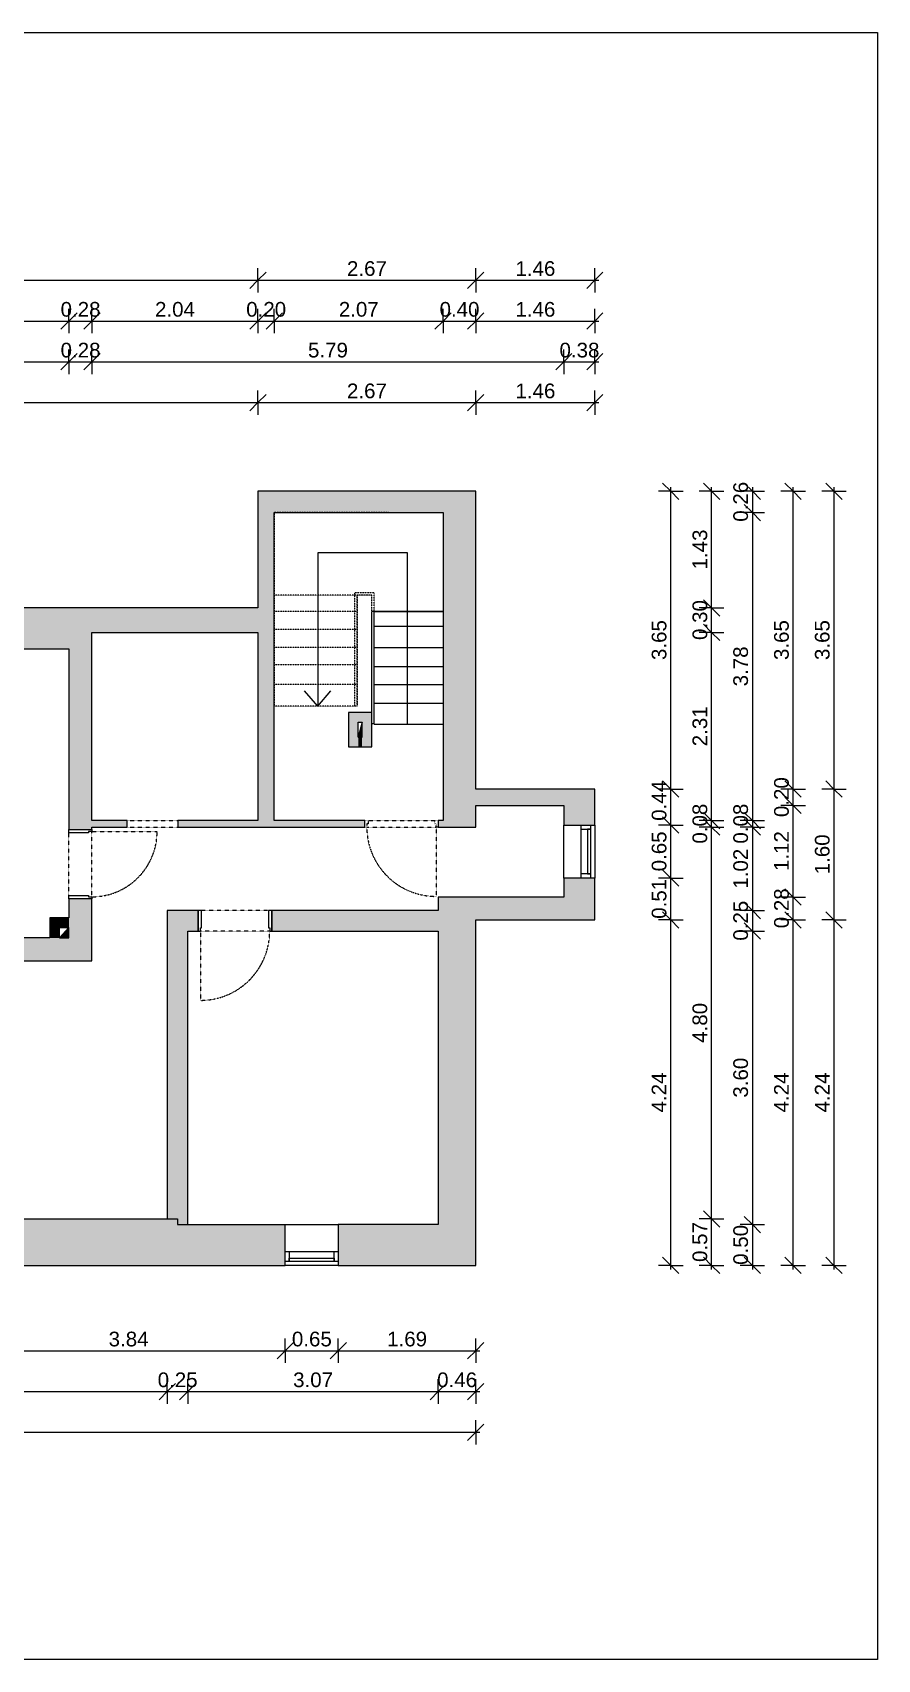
# Model space of a CAD drawing. Header units: metres. Extents: x -21 to 15208, y -63 to 7094.
# Drawn here: x 1153 to 2189, y 993 to 2988 of the extents above; entities that cross this region are included whole.
import ezdxf

# ---------------------------------------------------------------- set-up
doc = ezdxf.new("R2010")
doc.units = ezdxf.units.M
doc.header["$LTSCALE"] = 50
for name, pattern in [('Dash 1_5', [0.0012, 0.0006, -0.0006]), ('Dash dot', [0.005, 0.002, -0.0015, 0, -0.0015]), ('Overhead', [0.003969, 0.002381, -0.001587])]:
    doc.linetypes.add(name, pattern=pattern)
for name, color, linetype, lineweight in [('A-ANNO-DIMS', 250, 'Continuous', 5), ('A-DETL', 250, 'Continuous', 9), ('A-DETL-GENF', 250, 'Continuous', 13), ('A-DETL-THIN', 250, 'Continuous', 9), ('A-DOOR-FRAM', 250, 'Continuous', 9), ('A-FLOR-HRAL', 250, 'Continuous', 9), ('A-FLOR-HRAL-MBND', 250, 'Overhead', 9), ('A-GLAZ', 250, 'Continuous', 9), ('I-WALL', 250, 'Continuous', 9), ('S-STRS-MBND', 250, 'Overhead', 9)]:
    doc.layers.add(name, color=color, linetype=linetype, lineweight=lineweight)
doc.layers.add('A-WALL-PATT', color=7, linetype='Continuous', lineweight=9, true_color=0x3c424d)
doc.layers.add('ADS_Flächen', color=82, linetype='Continuous', plot=False)
doc.styles.add('Arial_1', font='arial.ttf')

# ---------------------------------------------------------------- blocks, each defined once
blk = doc.blocks.new('A_Fixed - 650-8100485-01 Kælder plan')
at = {"layer": 'A-GLAZ', "lineweight": 13}
for p, q in [((-52.8, -8), (-47.8, -8)), ((-47.8, -8), (-47.8, -20)), ((-47.8, -8), (7.2, -8)), ((-47.8, -16), (7.2, -16)), ((-47.8, -20), (-47.8, -16)), ((7.2, -8), (12.2, -8)), ((7.2, -20), (7.2, -8)), ((7.2, -16), (7.2, -20)), ((-47.8, -20), (-52.8, -20)), ((7.2, -20), (-47.8, -20)), ((12.2, -20), (7.2, -20))]:
    blk.add_line(p, q, dxfattribs=at)
blk = doc.blocks.new('Railing - Railing-8111621-01 Kælder plan')
at = {"layer": 'A-FLOR-HRAL'}
for p, q in [((917.6, 2507.5), (917.6, 2507.5)), ((920.6, 2507.5), (917.6, 2507.5)), ((917.6, 2507.5), (917.6, 2507.5)), ((920.6, 2507.5), (917.6, 2507.5)), ((917.6, 2383.8), (917.6, 2507.5)), ((920.6, 2369.8), (920.6, 2507.5)), ((920.6, 2369.8), (917.6, 2369.8))]:
    blk.add_line(p, q, dxfattribs=at)
at = {"layer": 'A-FLOR-HRAL-MBND'}
for p, q in [((896.4, 2530.7), (896.4, 2391.8)), ((920.6, 2530.7), (896.4, 2530.7)), ((896.4, 2530.7), (896.4, 2391.8)), ((920.6, 2530.7), (896.4, 2530.7)), ((899.4, 2527.7), (899.4, 2391.8)), ((917.6, 2527.7), (899.4, 2527.7)), ((899.4, 2527.7), (899.4, 2391.8)), ((917.6, 2527.7), (899.4, 2527.7)), ((917.6, 2507.5), (917.6, 2527.7)), ((917.6, 2507.5), (917.6, 2527.7)), ((920.6, 2507.5), (920.6, 2530.7)), ((920.6, 2507.5), (920.6, 2530.7)), ((899.4, 2391.8), (896.4, 2391.8)), ((899.4, 2391.8), (896.4, 2391.8))]:
    blk.add_line(p, q, dxfattribs=at)
blk = doc.blocks.new('A_Fixed - 650-8135735-01 Kælder plan')
at = {"layer": 'A-GLAZ', "lineweight": 13}
for p, q in [((-47.8, 14), (-52.8, 14)), ((-52.8, 2), (-47.8, 2)), ((-47.8, 2), (-47.8, 14)), ((7.2, 14), (-47.8, 14)), ((-47.8, 14), (-47.8, 10)), ((-47.8, 10), (7.2, 10)), ((-47.8, 2), (7.2, 2)), ((12.2, 14), (7.2, 14)), ((7.2, 14), (7.2, 2)), ((7.2, 10), (7.2, 14)), ((7.2, 2), (12.2, 2))]:
    blk.add_line(p, q, dxfattribs=at)
blk = doc.blocks.new('A-wallopening - 910x2100-8098146-01 Kælder plan')
at = {"layer": 'A-DETL', "linetype": 'Dash 1_5'}
for p, q in [((-24.3, 4), (37.7, 4)), ((-24.3, -4), (37.7, -4))]:
    blk.add_line(p, q, dxfattribs=at)

msp = doc.modelspace()

# ---------------------------------------------------------------- hatches: boundary and pattern name
at = {"layer": 'A-DETL-GENF'}
for points in [[(1552.3022, 2124.0867), (1557.0052, 2124.0867), (1557.0052, 2142.0867)], [(1186.1036, 1877.7311), (1197.7699, 1877.7311), (1197.7699, 1890.5134)]]:
    msp.add_hatch(color=256, dxfattribs=at).paths.add_polyline_path(points)
at = {"layer": 'A-WALL-PATT'}
for points in [[(1656.2699, 2399.3052), (1656.2699, 2425.3052), (1429.2699, 2425.3052), (1429.2699, 2399.3052), (1449.2699, 2399.3052)], [(1696.2699, 2021.7121), (1696.2699, 2425.3052), (1656.2699, 2425.3052), (1656.2699, 2021.7121)], [(1434.0352, 2021.7121), (1449.2699, 2021.7121), (1449.2699, 2399.3052), (1429.2699, 2399.3052), (1429.2699, 2021.7121)], [(1211.7699, 2232.3052), (1211.7699, 2282.3052), (862.9862, 2282.3052), (862.9862, 2232.3052), (1197.7699, 2232.3052)], [(1429.2699, 2252.3052), (1429.2699, 2282.3052), (1211.7699, 2282.3052), (1211.7699, 2252.3052), (1225.7699, 2252.3052)], [(1557.0052, 2142.0867), (1569.0052, 2142.0867), (1569.0052, 2154.0867), (1540.3022, 2154.0867), (1540.3022, 2142.0867), (1552.3022, 2142.0867)], [(1552.3022, 2112.0867), (1552.3022, 2142.0867), (1540.3022, 2142.0867), (1540.3022, 2112.0867)], [(1569.0052, 2112.0867), (1569.0052, 2142.0867), (1557.0052, 2142.0867), (1557.0052, 2112.0867)], [(1557.0052, 2112.0867), (1557.0052, 2124.0867), (1552.3022, 2124.0867), (1552.3022, 2112.0867)], [(1804.2699, 2040.2121), (1842.2699, 2040.2121), (1842.2699, 2060.2121), (1696.2699, 2060.2121), (1696.2699, 2040.2121), (1727.5523, 2040.2121)], [(1696.2699, 1526.3052), (1696.2699, 1927.9236), (1650.2699, 1927.9236), (1650.2699, 1526.3052)], [(1804.2699, 1899.9236), (1804.2699, 1927.9236), (1696.2699, 1927.9236), (1696.2699, 1899.9236), (1727.5523, 1899.9236)], [(1174.1036, 1877.7311), (1186.1036, 1877.7311), (1186.1036, 1902.5134), (1174.1036, 1902.5134), (1174.1036, 1890.5134)], [(1197.7699, 1890.5134), (1197.7699, 1902.5134), (1186.1036, 1902.5134), (1186.1036, 1890.5134)], [(1197.7699, 1849.7311), (1197.7699, 1877.7311), (890.9862, 1877.7311), (890.9862, 1849.7311), (1140.5181, 1849.7311)], [(1330.7699, 1526.3052), (1343.2699, 1526.3052), (1343.2699, 1886.2311), (1318.2699, 1886.2311), (1318.2699, 1533.3052), (1330.7699, 1533.3052)]]:
    msp.add_hatch(color=256, dxfattribs=at).paths.add_polyline_path(points)
h = msp.add_hatch(color=256, dxfattribs=at)
h.paths.add_polyline_path([(1197.7699, 1849.7311), (1225.7699, 1849.7311), (1225.7699, 1925.7121), (1197.7699, 1925.7121), (1197.7699, 1867.4943)])
h.paths.add_polyline_path([(1225.7699, 2010.7121), (1225.7699, 2252.3052), (1211.7699, 2252.3052), (1211.7699, 2232.3052), (1197.7699, 2232.3052), (1197.7699, 2010.7121)])
h = msp.add_hatch(color=256, dxfattribs=at)
h.paths.add_polyline_path([(1804.2699, 1899.9236), (1842.2699, 1899.9236), (1842.2699, 1951.2121), (1804.2699, 1951.2121), (1804.2699, 1927.9236)])
h.paths.add_polyline_path([(1804.2699, 2016.2121), (1842.2699, 2016.2121), (1842.2699, 2040.2121), (1804.2699, 2040.2121)])
h = msp.add_hatch(color=256, dxfattribs=at)
h.paths.add_polyline_path([(1696.2699, 2013.7121), (1696.2699, 2021.7121), (1650.2699, 2021.7121), (1650.2699, 2013.7121)])
h.paths.add_polyline_path([(1560.2699, 2013.7121), (1560.2699, 2021.7121), (1331.1818, 2021.7121), (1331.1818, 2013.7121), (1434.0352, 2013.7121)])
h.paths.add_polyline_path([(1269.1818, 2013.7121), (1269.1818, 2021.7121), (1225.7699, 2021.7121), (1225.7699, 2013.7121)])
h = msp.add_hatch(color=256, dxfattribs=at)
h.paths.add_polyline_path([(1650.2699, 1886.2311), (1650.2699, 1911.2311), (1446.2699, 1911.2311), (1446.2699, 1886.2311)])
h.paths.add_polyline_path([(1318.2699, 1886.2311), (1356.2699, 1886.2311), (1356.2699, 1911.2311), (1318.2699, 1911.2311)])
h = msp.add_hatch(color=256, dxfattribs=at)
h.paths.add_polyline_path([(1330.7699, 1476.3052), (1330.7699, 1533.3052), (1078.4862, 1533.3052), (1078.4862, 1476.3052), (1140.5181, 1476.3052)])
h.paths.add_polyline_path([(1013.4862, 1476.3052), (1013.4862, 1533.3052), (866.9862, 1533.3052), (866.9862, 1476.3052)])
h = msp.add_hatch(color=256, dxfattribs=at)
h.paths.add_polyline_path([(1696.2699, 1476.3052), (1696.2699, 1526.3052), (1527.7699, 1526.3052), (1527.7699, 1476.3052)])
h.paths.add_polyline_path([(1462.7699, 1476.3052), (1462.7699, 1526.3052), (1330.7699, 1526.3052), (1330.7699, 1476.3052)])

# ---------------------------------------------------------------- linework, layer by layer
at = {"layer": 'A-ANNO-DIMS', "lineweight": 9}
for p, q in [((1429.2699, 2684.0442), (1429.2699, 2699.0442)), ((1429.2699, 2684.0442), (1429.2699, 2699.0442)), ((1429.2699, 2684.0442), (1439.2699, 2694.0442)), ((1429.2699, 2684.0442), (1439.2699, 2694.0442)), ((1696.2699, 2684.0442), (1696.2699, 2699.0442)), ((1696.2699, 2684.0442), (1696.2699, 2699.0442)), ((1696.2699, 2684.0442), (1706.2699, 2694.0442)), ((1696.2699, 2684.0442), (1706.2699, 2694.0442)), ((1842.2699, 2684.0442), (1842.2699, 2699.0442)), ((1842.2699, 2684.0442), (1852.2699, 2694.0442)), ((323.7026, 2684.0442), (1429.2699, 2684.0442)), ((1429.2699, 2684.0442), (1419.2699, 2674.0442)), ((1429.2699, 2684.0442), (1419.2699, 2674.0442)), ((1429.2699, 2684.0442), (1429.2699, 2669.0442)), ((1429.2699, 2684.0442), (1696.2699, 2684.0442)), ((1429.2699, 2684.0442), (1429.2699, 2669.0442)), ((1696.2699, 2684.0442), (1686.2699, 2674.0442)), ((1696.2699, 2684.0442), (1686.2699, 2674.0442)), ((1696.2699, 2684.0442), (1696.2699, 2669.0442)), ((1696.2699, 2684.0442), (1847.2699, 2684.0442)), ((1696.2699, 2684.0442), (1696.2699, 2669.0442)), ((1842.2699, 2684.0442), (1832.2699, 2674.0442)), ((1842.2699, 2684.0442), (1842.2699, 2669.0442)), ((890.9862, 2634.0442), (1197.7699, 2634.0442)), ((1197.7699, 2634.0442), (1187.7699, 2624.0442)), ((1197.7699, 2634.0442), (1187.7699, 2624.0442)), ((1197.7699, 2634.0442), (1197.7699, 2649.0442)), ((1197.7699, 2634.0442), (1197.7699, 2649.0442)), ((1197.7699, 2634.0442), (1207.7699, 2644.0442)), ((1197.7699, 2634.0442), (1207.7699, 2644.0442)), ((1197.7699, 2634.0442), (1197.7699, 2619.0442)), ((1197.7699, 2634.0442), (1225.7699, 2634.0442)), ((1197.7699, 2634.0442), (1197.7699, 2619.0442)), ((1225.7699, 2634.0442), (1215.7699, 2624.0442)), ((1225.7699, 2634.0442), (1215.7699, 2624.0442)), ((1225.7699, 2634.0442), (1225.7699, 2649.0442)), ((1225.7699, 2634.0442), (1225.7699, 2649.0442)), ((1225.7699, 2634.0442), (1235.7699, 2644.0442)), ((1225.7699, 2634.0442), (1235.7699, 2644.0442)), ((1225.7699, 2634.0442), (1225.7699, 2619.0442)), ((1225.7699, 2634.0442), (1429.2699, 2634.0442)), ((1225.7699, 2634.0442), (1225.7699, 2619.0442)), ((1429.2699, 2634.0442), (1419.2699, 2624.0442)), ((1429.2699, 2634.0442), (1419.2699, 2624.0442)), ((1429.2699, 2634.0442), (1429.2699, 2649.0442)), ((1429.2699, 2634.0442), (1429.2699, 2649.0442)), ((1429.2699, 2634.0442), (1439.2699, 2644.0442)), ((1429.2699, 2634.0442), (1439.2699, 2644.0442)), ((1429.2699, 2634.0442), (1429.2699, 2619.0442)), ((1429.2699, 2634.0442), (1449.2699, 2634.0442)), ((1429.2699, 2634.0442), (1429.2699, 2619.0442)), ((1449.2699, 2634.0442), (1439.2699, 2624.0442)), ((1449.2699, 2634.0442), (1439.2699, 2624.0442)), ((1449.2699, 2634.0442), (1449.2699, 2649.0442)), ((1449.2699, 2634.0442), (1449.2699, 2649.0442)), ((1449.2699, 2634.0442), (1459.2699, 2644.0442)), ((1449.2699, 2634.0442), (1459.2699, 2644.0442)), ((1449.2699, 2634.0442), (1449.2699, 2619.0442)), ((1449.2699, 2634.0442), (1656.2699, 2634.0442)), ((1449.2699, 2634.0442), (1449.2699, 2619.0442)), ((1656.2699, 2634.0442), (1646.2699, 2624.0442)), ((1656.2699, 2634.0442), (1646.2699, 2624.0442)), ((1656.2699, 2634.0442), (1656.2699, 2649.0442)), ((1656.2699, 2634.0442), (1656.2699, 2649.0442)), ((1656.2699, 2634.0442), (1666.2699, 2644.0442)), ((1656.2699, 2634.0442), (1666.2699, 2644.0442)), ((1656.2699, 2634.0442), (1656.2699, 2619.0442)), ((1656.2699, 2634.0442), (1696.2699, 2634.0442)), ((1656.2699, 2634.0442), (1656.2699, 2619.0442)), ((1696.2699, 2634.0442), (1686.2699, 2624.0442)), ((1696.2699, 2634.0442), (1686.2699, 2624.0442)), ((1696.2699, 2634.0442), (1696.2699, 2649.0442)), ((1696.2699, 2634.0442), (1696.2699, 2649.0442)), ((1696.2699, 2634.0442), (1706.2699, 2644.0442)), ((1696.2699, 2634.0442), (1706.2699, 2644.0442)), ((1696.2699, 2634.0442), (1696.2699, 2619.0442)), ((1696.2699, 2634.0442), (1847.2699, 2634.0442)), ((1696.2699, 2634.0442), (1696.2699, 2619.0442)), ((1842.2699, 2634.0442), (1832.2699, 2624.0442)), ((1842.2699, 2634.0442), (1842.2699, 2649.0442)), ((1842.2699, 2634.0442), (1852.2699, 2644.0442)), ((1842.2699, 2634.0442), (1842.2699, 2619.0442)), ((1197.7699, 2584.0442), (1197.7699, 2599.0442)), ((1197.7699, 2584.0442), (1197.7699, 2599.0442)), ((1197.7699, 2584.0442), (1207.7699, 2594.0442)), ((1197.7699, 2584.0442), (1207.7699, 2594.0442)), ((1225.7699, 2584.0442), (1225.7699, 2599.0442)), ((1225.7699, 2584.0442), (1225.7699, 2599.0442)), ((1225.7699, 2584.0442), (1235.7699, 2594.0442)), ((1225.7699, 2584.0442), (1235.7699, 2594.0442)), ((1804.2699, 2584.0442), (1804.2699, 2599.0442)), ((1804.2699, 2584.0442), (1804.2699, 2599.0442)), ((1804.2699, 2584.0442), (1814.2699, 2594.0442)), ((1804.2699, 2584.0442), (1814.2699, 2594.0442)), ((1842.2699, 2584.0442), (1842.2699, 2599.0442)), ((1842.2699, 2584.0442), (1852.2699, 2594.0442)), ((890.9862, 2584.0442), (1197.7699, 2584.0442)), ((1197.7699, 2584.0442), (1187.7699, 2574.0442)), ((1197.7699, 2584.0442), (1187.7699, 2574.0442)), ((1197.7699, 2584.0442), (1197.7699, 2569.0442)), ((1197.7699, 2584.0442), (1225.7699, 2584.0442)), ((1197.7699, 2584.0442), (1197.7699, 2569.0442)), ((1225.7699, 2584.0442), (1215.7699, 2574.0442)), ((1225.7699, 2584.0442), (1215.7699, 2574.0442)), ((1225.7699, 2584.0442), (1225.7699, 2569.0442)), ((1225.7699, 2584.0442), (1804.2699, 2584.0442)), ((1225.7699, 2584.0442), (1225.7699, 2569.0442)), ((1804.2699, 2584.0442), (1794.2699, 2574.0442)), ((1804.2699, 2584.0442), (1794.2699, 2574.0442)), ((1804.2699, 2584.0442), (1804.2699, 2569.0442)), ((1804.2699, 2584.0442), (1847.2699, 2584.0442)), ((1804.2699, 2584.0442), (1804.2699, 2569.0442)), ((1842.2699, 2584.0442), (1832.2699, 2574.0442)), ((1842.2699, 2584.0442), (1842.2699, 2569.0442)), ((787.9862, 2534.0442), (1429.2699, 2534.0442)), ((1429.2699, 2534.0442), (1419.2699, 2524.0442)), ((1429.2699, 2534.0442), (1419.2699, 2524.0442)), ((1429.2699, 2534.0442), (1429.2699, 2549.0442)), ((1429.2699, 2534.0442), (1429.2699, 2549.0442)), ((1429.2699, 2534.0442), (1439.2699, 2544.0442)), ((1429.2699, 2534.0442), (1439.2699, 2544.0442)), ((1429.2699, 2534.0442), (1429.2699, 2519.0442)), ((1429.2699, 2534.0442), (1696.2699, 2534.0442)), ((1429.2699, 2534.0442), (1429.2699, 2519.0442)), ((1696.2699, 2534.0442), (1686.2699, 2524.0442)), ((1696.2699, 2534.0442), (1686.2699, 2524.0442)), ((1696.2699, 2534.0442), (1696.2699, 2549.0442)), ((1696.2699, 2534.0442), (1696.2699, 2549.0442)), ((1696.2699, 2534.0442), (1706.2699, 2544.0442)), ((1696.2699, 2534.0442), (1706.2699, 2544.0442)), ((1696.2699, 2534.0442), (1696.2699, 2519.0442)), ((1696.2699, 2534.0442), (1847.2699, 2534.0442)), ((1696.2699, 2534.0442), (1696.2699, 2519.0442)), ((1842.2699, 2534.0442), (1832.2699, 2524.0442)), ((1842.2699, 2534.0442), (1842.2699, 2549.0442)), ((1842.2699, 2534.0442), (1852.2699, 2544.0442)), ((1842.2699, 2534.0442), (1842.2699, 2519.0442)), ((1935.3374, 2425.3052), (1925.3374, 2435.3052)), ((1985.3374, 2425.3052), (1975.3374, 2435.3052)), ((2035.3374, 2425.3052), (2025.3374, 2435.3052)), ((2085.3374, 2425.3052), (2075.3374, 2435.3052)), ((2135.3374, 2425.3052), (2125.3374, 2435.3052)), ((1935.3374, 2425.3052), (1920.3374, 2425.3052)), ((1935.3374, 2060.2121), (1935.3374, 2430.3052)), ((1935.3374, 2425.3052), (1945.3374, 2415.3052)), ((1935.3374, 2425.3052), (1950.3374, 2425.3052)), ((1985.3374, 2425.3052), (1970.3374, 2425.3052)), ((1985.3374, 2282.3052), (1985.3374, 2430.3052)), ((1985.3374, 2425.3052), (1995.3374, 2415.3052)), ((1985.3374, 2425.3052), (2000.3374, 2425.3052)), ((2035.3374, 2425.3052), (2020.3374, 2425.3052)), ((2035.3374, 2430.3052), (2035.3374, 2399.3052)), ((2035.3374, 2425.3052), (2045.3374, 2415.3052)), ((2035.3374, 2425.3052), (2050.3374, 2425.3052)), ((2085.3374, 2425.3052), (2070.3374, 2425.3052)), ((2085.3374, 2060.2121), (2085.3374, 2430.3052)), ((2085.3374, 2425.3052), (2095.3374, 2415.3052)), ((2085.3374, 2425.3052), (2100.3374, 2425.3052)), ((2135.3374, 2425.3052), (2120.3374, 2425.3052)), ((2135.3374, 2430.3052), (2135.3374, 2060.2121)), ((2135.3374, 2425.3052), (2145.3374, 2415.3052)), ((2135.3374, 2425.3052), (2150.3374, 2425.3052)), ((2035.3374, 2399.3052), (2020.3374, 2399.3052)), ((2035.3374, 2399.3052), (2020.3374, 2399.3052)), ((2035.3374, 2399.3052), (2025.3374, 2409.3052)), ((2035.3374, 2399.3052), (2025.3374, 2409.3052)), ((2035.3374, 2399.3052), (2045.3374, 2389.3052)), ((2035.3374, 2399.3052), (2050.3374, 2399.3052)), ((2035.3374, 2399.3052), (2035.3374, 2021.7121)), ((2035.3374, 2399.3052), (2045.3374, 2389.3052)), ((2035.3374, 2399.3052), (2050.3374, 2399.3052)), ((1985.3374, 2282.3052), (1970.3374, 2282.3052)), ((1985.3374, 2282.3052), (1970.3374, 2282.3052)), ((1985.3374, 2282.3052), (1975.3374, 2292.3052)), ((1985.3374, 2282.3052), (1975.3374, 2292.3052)), ((1985.3374, 2252.3052), (1985.3374, 2282.3052)), ((1985.3374, 2282.3052), (1995.3374, 2272.3052)), ((1985.3374, 2282.3052), (2000.3374, 2282.3052)), ((1985.3374, 2282.3052), (1995.3374, 2272.3052)), ((1985.3374, 2282.3052), (2000.3374, 2282.3052)), ((1985.3374, 2252.3052), (1975.3374, 2262.3052)), ((1985.3374, 2252.3052), (1975.3374, 2262.3052)), ((1985.3374, 2252.3052), (1970.3374, 2252.3052)), ((1985.3374, 2252.3052), (1970.3374, 2252.3052)), ((1985.3374, 2021.7121), (1985.3374, 2252.3052)), ((1985.3374, 2252.3052), (1995.3374, 2242.3052)), ((1985.3374, 2252.3052), (2000.3374, 2252.3052)), ((1985.3374, 2252.3052), (1995.3374, 2242.3052)), ((1985.3374, 2252.3052), (2000.3374, 2252.3052)), ((1935.3374, 2060.2121), (1920.3374, 2060.2121)), ((1935.3374, 2060.2121), (1920.3374, 2060.2121)), ((1935.3374, 2060.2121), (1925.3374, 2070.2121)), ((1935.3374, 2060.2121), (1925.3374, 2070.2121)), ((1935.3374, 2016.2121), (1935.3374, 2060.2121)), ((1935.3374, 2060.2121), (1945.3374, 2050.2121)), ((1935.3374, 2060.2121), (1950.3374, 2060.2121)), ((1935.3374, 2060.2121), (1945.3374, 2050.2121)), ((1935.3374, 2060.2121), (1950.3374, 2060.2121)), ((2085.3374, 2060.2121), (2070.3374, 2060.2121)), ((2085.3374, 2060.2121), (2070.3374, 2060.2121)), ((2085.3374, 2060.2121), (2075.3374, 2070.2121)), ((2085.3374, 2060.2121), (2075.3374, 2070.2121)), ((2085.3374, 2040.2121), (2085.3374, 2060.2121)), ((2085.3374, 2060.2121), (2095.3374, 2050.2121)), ((2085.3374, 2060.2121), (2100.3374, 2060.2121)), ((2085.3374, 2060.2121), (2095.3374, 2050.2121)), ((2085.3374, 2060.2121), (2100.3374, 2060.2121)), ((2135.3374, 2060.2121), (2120.3374, 2060.2121)), ((2135.3374, 2060.2121), (2120.3374, 2060.2121)), ((2135.3374, 2060.2121), (2125.3374, 2070.2121)), ((2135.3374, 2060.2121), (2125.3374, 2070.2121)), ((2135.3374, 2060.2121), (2145.3374, 2050.2121)), ((2135.3374, 2060.2121), (2150.3374, 2060.2121)), ((2135.3374, 2060.2121), (2135.3374, 1899.9236)), ((2135.3374, 2060.2121), (2145.3374, 2050.2121)), ((2135.3374, 2060.2121), (2150.3374, 2060.2121)), ((2085.3374, 2040.2121), (2070.3374, 2040.2121)), ((2085.3374, 2040.2121), (2070.3374, 2040.2121)), ((2085.3374, 2040.2121), (2075.3374, 2050.2121)), ((2085.3374, 2040.2121), (2075.3374, 2050.2121)), ((2085.3374, 1927.9236), (2085.3374, 2040.2121)), ((2085.3374, 2040.2121), (2095.3374, 2030.2121)), ((2085.3374, 2040.2121), (2100.3374, 2040.2121)), ((2085.3374, 2040.2121), (2095.3374, 2030.2121)), ((2085.3374, 2040.2121), (2100.3374, 2040.2121)), ((1935.3374, 2016.2121), (1920.3374, 2016.2121)), ((1935.3374, 2016.2121), (1920.3374, 2016.2121)), ((1935.3374, 2016.2121), (1925.3374, 2026.2121)), ((1935.3374, 2016.2121), (1925.3374, 2026.2121)), ((1935.3374, 1951.2121), (1935.3374, 2016.2121)), ((1935.3374, 2016.2121), (1945.3374, 2006.2121)), ((1935.3374, 2016.2121), (1950.3374, 2016.2121)), ((1935.3374, 2016.2121), (1945.3374, 2006.2121)), ((1935.3374, 2016.2121), (1950.3374, 2016.2121)), ((1985.3374, 2021.7121), (1970.3374, 2021.7121)), ((1985.3374, 2021.7121), (1970.3374, 2021.7121)), ((1985.3374, 2021.7121), (1975.3374, 2031.7121)), ((1985.3374, 2021.7121), (1975.3374, 2031.7121)), ((1985.3374, 2013.7121), (1975.3374, 2023.7121)), ((1985.3374, 2013.7121), (1975.3374, 2023.7121)), ((1985.3374, 2013.7121), (1985.3374, 2021.7121)), ((1985.3374, 2021.7121), (1995.3374, 2011.7121)), ((1985.3374, 2021.7121), (2000.3374, 2021.7121)), ((1985.3374, 2021.7121), (1995.3374, 2011.7121)), ((1985.3374, 2021.7121), (2000.3374, 2021.7121)), ((2035.3374, 2021.7121), (2020.3374, 2021.7121)), ((2035.3374, 2021.7121), (2020.3374, 2021.7121)), ((2035.3374, 2021.7121), (2025.3374, 2031.7121)), ((2035.3374, 2021.7121), (2025.3374, 2031.7121)), ((2035.3374, 2013.7121), (2025.3374, 2023.7121)), ((2035.3374, 2013.7121), (2025.3374, 2023.7121)), ((2035.3374, 2021.7121), (2045.3374, 2011.7121)), ((2035.3374, 2021.7121), (2050.3374, 2021.7121)), ((2035.3374, 2021.7121), (2035.3374, 2013.7121)), ((2035.3374, 2021.7121), (2045.3374, 2011.7121)), ((2035.3374, 2021.7121), (2050.3374, 2021.7121)), ((1985.3374, 2013.7121), (1970.3374, 2013.7121)), ((1985.3374, 2013.7121), (1970.3374, 2013.7121)), ((1985.3374, 1533.3052), (1985.3374, 2013.7121)), ((1985.3374, 2013.7121), (1995.3374, 2003.7121)), ((1985.3374, 2013.7121), (2000.3374, 2013.7121)), ((1985.3374, 2013.7121), (1995.3374, 2003.7121)), ((1985.3374, 2013.7121), (2000.3374, 2013.7121)), ((2035.3374, 2013.7121), (2020.3374, 2013.7121)), ((2035.3374, 2013.7121), (2020.3374, 2013.7121)), ((2035.3374, 2013.7121), (2045.3374, 2003.7121)), ((2035.3374, 2013.7121), (2050.3374, 2013.7121)), ((2035.3374, 2013.7121), (2035.3374, 1911.2311)), ((2035.3374, 2013.7121), (2045.3374, 2003.7121)), ((2035.3374, 2013.7121), (2050.3374, 2013.7121)), ((1935.3374, 1951.2121), (1925.3374, 1961.2121)), ((1935.3374, 1951.2121), (1925.3374, 1961.2121)), ((1935.3374, 1951.2121), (1920.3374, 1951.2121)), ((1935.3374, 1951.2121), (1920.3374, 1951.2121)), ((1935.3374, 1899.9236), (1935.3374, 1951.2121)), ((1935.3374, 1951.2121), (1945.3374, 1941.2121)), ((1935.3374, 1951.2121), (1950.3374, 1951.2121)), ((1935.3374, 1951.2121), (1945.3374, 1941.2121)), ((1935.3374, 1951.2121), (1950.3374, 1951.2121)), ((2085.3374, 1927.9236), (2075.3374, 1937.9236)), ((2085.3374, 1927.9236), (2075.3374, 1937.9236)), ((2035.3374, 1911.2311), (2025.3374, 1921.2311)), ((2035.3374, 1911.2311), (2025.3374, 1921.2311)), ((2085.3374, 1927.9236), (2070.3374, 1927.9236)), ((2085.3374, 1927.9236), (2070.3374, 1927.9236)), ((2085.3374, 1899.9236), (2085.3374, 1927.9236)), ((2085.3374, 1927.9236), (2095.3374, 1917.9236)), ((2085.3374, 1927.9236), (2100.3374, 1927.9236)), ((2085.3374, 1927.9236), (2095.3374, 1917.9236)), ((2085.3374, 1927.9236), (2100.3374, 1927.9236)), ((1935.3374, 1899.9236), (1920.3374, 1899.9236)), ((1935.3374, 1899.9236), (1920.3374, 1899.9236)), ((1935.3374, 1899.9236), (1925.3374, 1909.9236)), ((1935.3374, 1899.9236), (1925.3374, 1909.9236)), ((1935.3374, 1471.3052), (1935.3374, 1899.9236)), ((1935.3374, 1899.9236), (1945.3374, 1889.9236)), ((1935.3374, 1899.9236), (1950.3374, 1899.9236)), ((1935.3374, 1899.9236), (1945.3374, 1889.9236)), ((1935.3374, 1899.9236), (1950.3374, 1899.9236)), ((2035.3374, 1911.2311), (2020.3374, 1911.2311)), ((2035.3374, 1911.2311), (2020.3374, 1911.2311)), ((2035.3374, 1886.2311), (2025.3374, 1896.2311)), ((2035.3374, 1886.2311), (2025.3374, 1896.2311)), ((2035.3374, 1911.2311), (2045.3374, 1901.2311)), ((2035.3374, 1911.2311), (2050.3374, 1911.2311)), ((2035.3374, 1911.2311), (2035.3374, 1886.2311)), ((2035.3374, 1911.2311), (2045.3374, 1901.2311)), ((2035.3374, 1911.2311), (2050.3374, 1911.2311)), ((2085.3374, 1899.9236), (2070.3374, 1899.9236)), ((2085.3374, 1899.9236), (2070.3374, 1899.9236)), ((2085.3374, 1899.9236), (2075.3374, 1909.9236)), ((2085.3374, 1899.9236), (2075.3374, 1909.9236)), ((2085.3374, 1471.3052), (2085.3374, 1899.9236)), ((2085.3374, 1899.9236), (2095.3374, 1889.9236)), ((2085.3374, 1899.9236), (2100.3374, 1899.9236)), ((2085.3374, 1899.9236), (2095.3374, 1889.9236)), ((2085.3374, 1899.9236), (2100.3374, 1899.9236)), ((2135.3374, 1899.9236), (2120.3374, 1899.9236)), ((2135.3374, 1899.9236), (2120.3374, 1899.9236)), ((2135.3374, 1899.9236), (2125.3374, 1909.9236)), ((2135.3374, 1899.9236), (2125.3374, 1909.9236)), ((2135.3374, 1899.9236), (2145.3374, 1889.9236)), ((2135.3374, 1899.9236), (2150.3374, 1899.9236)), ((2135.3374, 1899.9236), (2135.3374, 1471.3052)), ((2135.3374, 1899.9236), (2145.3374, 1889.9236)), ((2135.3374, 1899.9236), (2150.3374, 1899.9236)), ((2035.3374, 1886.2311), (2020.3374, 1886.2311)), ((2035.3374, 1886.2311), (2020.3374, 1886.2311)), ((2035.3374, 1886.2311), (2045.3374, 1876.2311)), ((2035.3374, 1886.2311), (2050.3374, 1886.2311)), ((2035.3374, 1886.2311), (2035.3374, 1526.3052)), ((2035.3374, 1886.2311), (2045.3374, 1876.2311)), ((2035.3374, 1886.2311), (2050.3374, 1886.2311)), ((1985.3374, 1533.3052), (1975.3374, 1543.3052)), ((1985.3374, 1533.3052), (1975.3374, 1543.3052)), ((2035.3374, 1526.3052), (2025.3374, 1536.3052)), ((2035.3374, 1526.3052), (2025.3374, 1536.3052)), ((1985.3374, 1533.3052), (1970.3374, 1533.3052)), ((1985.3374, 1533.3052), (1970.3374, 1533.3052)), ((1985.3374, 1471.3052), (1985.3374, 1533.3052)), ((1985.3374, 1533.3052), (1995.3374, 1523.3052)), ((1985.3374, 1533.3052), (2000.3374, 1533.3052)), ((1985.3374, 1533.3052), (1995.3374, 1523.3052)), ((1985.3374, 1533.3052), (2000.3374, 1533.3052)), ((2035.3374, 1526.3052), (2020.3374, 1526.3052)), ((2035.3374, 1526.3052), (2020.3374, 1526.3052)), ((2035.3374, 1526.3052), (2045.3374, 1516.3052)), ((2035.3374, 1526.3052), (2050.3374, 1526.3052)), ((2035.3374, 1526.3052), (2035.3374, 1471.3052)), ((2035.3374, 1526.3052), (2045.3374, 1516.3052)), ((2035.3374, 1526.3052), (2050.3374, 1526.3052)), ((1935.3374, 1476.3052), (1920.3374, 1476.3052)), ((1935.3374, 1476.3052), (1925.3374, 1486.3052)), ((1935.3374, 1476.3052), (1945.3374, 1466.3052)), ((1935.3374, 1476.3052), (1950.3374, 1476.3052)), ((1985.3374, 1476.3052), (1970.3374, 1476.3052)), ((1985.3374, 1476.3052), (1975.3374, 1486.3052)), ((1985.3374, 1476.3052), (1995.3374, 1466.3052)), ((1985.3374, 1476.3052), (2000.3374, 1476.3052)), ((2035.3374, 1476.3052), (2020.3374, 1476.3052)), ((2035.3374, 1476.3052), (2025.3374, 1486.3052)), ((2035.3374, 1476.3052), (2045.3374, 1466.3052)), ((2035.3374, 1476.3052), (2050.3374, 1476.3052)), ((2085.3374, 1476.3052), (2070.3374, 1476.3052)), ((2085.3374, 1476.3052), (2075.3374, 1486.3052)), ((2085.3374, 1476.3052), (2095.3374, 1466.3052)), ((2085.3374, 1476.3052), (2100.3374, 1476.3052)), ((2135.3374, 1476.3052), (2120.3374, 1476.3052)), ((2135.3374, 1476.3052), (2125.3374, 1486.3052)), ((2135.3374, 1476.3052), (2145.3374, 1466.3052)), ((2135.3374, 1476.3052), (2150.3374, 1476.3052)), ((1462.7699, 1371.7019), (1462.7699, 1386.7019)), ((1462.7699, 1371.7019), (1462.7699, 1386.7019)), ((1462.7699, 1371.7019), (1472.7699, 1381.7019)), ((1462.7699, 1371.7019), (1472.7699, 1381.7019)), ((1527.7699, 1371.7019), (1527.7699, 1386.7019)), ((1527.7699, 1371.7019), (1527.7699, 1386.7019)), ((1527.7699, 1371.7019), (1537.7699, 1381.7019)), ((1527.7699, 1371.7019), (1537.7699, 1381.7019)), ((1696.2699, 1371.7019), (1696.2699, 1386.7019)), ((1696.2699, 1371.7019), (1706.2699, 1381.7019)), ((1078.4862, 1371.7019), (1462.7699, 1371.7019)), ((1462.7699, 1371.7019), (1452.7699, 1361.7019)), ((1462.7699, 1371.7019), (1452.7699, 1361.7019)), ((1462.7699, 1371.7019), (1462.7699, 1356.7019)), ((1462.7699, 1371.7019), (1527.7699, 1371.7019)), ((1462.7699, 1371.7019), (1462.7699, 1356.7019)), ((1527.7699, 1371.7019), (1517.7699, 1361.7019)), ((1527.7699, 1371.7019), (1517.7699, 1361.7019)), ((1527.7699, 1371.7019), (1527.7699, 1356.7019)), ((1527.7699, 1371.7019), (1701.2699, 1371.7019)), ((1527.7699, 1371.7019), (1527.7699, 1356.7019)), ((1696.2699, 1371.7019), (1686.2699, 1361.7019)), ((1696.2699, 1371.7019), (1696.2699, 1356.7019)), ((1318.2699, 1321.7019), (1318.2699, 1336.7019)), ((1318.2699, 1321.7019), (1318.2699, 1336.7019)), ((1343.2699, 1321.7019), (1343.2699, 1336.7019)), ((1343.2699, 1321.7019), (1343.2699, 1336.7019)), ((1650.2699, 1321.7019), (1650.2699, 1336.7019)), ((1650.2699, 1321.7019), (1650.2699, 1336.7019)), ((1696.2699, 1321.7019), (1696.2699, 1336.7019)), ((898.9862, 1321.7019), (1318.2699, 1321.7019)), ((1318.2699, 1321.7019), (1308.2699, 1311.7019)), ((1318.2699, 1321.7019), (1308.2699, 1311.7019)), ((1318.2699, 1321.7019), (1328.2699, 1331.7019)), ((1318.2699, 1321.7019), (1328.2699, 1331.7019)), ((1318.2699, 1321.7019), (1318.2699, 1306.7019)), ((1318.2699, 1321.7019), (1343.2699, 1321.7019)), ((1318.2699, 1321.7019), (1318.2699, 1306.7019)), ((1343.2699, 1321.7019), (1333.2699, 1311.7019)), ((1343.2699, 1321.7019), (1333.2699, 1311.7019)), ((1343.2699, 1321.7019), (1353.2699, 1331.7019)), ((1343.2699, 1321.7019), (1353.2699, 1331.7019)), ((1343.2699, 1321.7019), (1343.2699, 1306.7019)), ((1343.2699, 1321.7019), (1650.2699, 1321.7019)), ((1343.2699, 1321.7019), (1343.2699, 1306.7019)), ((1650.2699, 1321.7019), (1640.2699, 1311.7019)), ((1650.2699, 1321.7019), (1640.2699, 1311.7019)), ((1650.2699, 1321.7019), (1660.2699, 1331.7019)), ((1650.2699, 1321.7019), (1660.2699, 1331.7019)), ((1650.2699, 1321.7019), (1650.2699, 1306.7019)), ((1650.2699, 1321.7019), (1701.2699, 1321.7019)), ((1650.2699, 1321.7019), (1650.2699, 1306.7019)), ((1696.2699, 1321.7019), (1686.2699, 1311.7019)), ((1696.2699, 1321.7019), (1706.2699, 1331.7019)), ((1696.2699, 1321.7019), (1696.2699, 1306.7019)), ((1696.2699, 1271.7019), (1696.2699, 1286.7019)), ((1696.2699, 1271.7019), (1706.2699, 1281.7019)), ((323.7026, 1271.7019), (1701.2699, 1271.7019)), ((1696.2699, 1271.7019), (1686.2699, 1261.7019)), ((1696.2699, 1271.7019), (1696.2699, 1256.7019))]:
    msp.add_line(p, q, dxfattribs=at)
at = {"layer": 'A-DETL', "linetype": 'Dash 1_5'}
for p, q in [((1560.2699, 2021.7121), (1564.2699, 2021.7121)), ((1560.2699, 2013.7121), (1560.2699, 2021.7121)), ((1562.7699, 2017.7121), (1562.7699, 2013.7121)), ((1564.2699, 2017.7121), (1562.7699, 2017.7121)), ((1564.2699, 2021.7121), (1564.2699, 2017.7121)), ((1564.2699, 2021.7121), (1646.2699, 2021.7121)), ((1646.2699, 2021.7121), (1650.2699, 2021.7121)), ((1646.2699, 2017.7121), (1646.2699, 2021.7121)), ((1647.7699, 2017.7121), (1646.2699, 2017.7121)), ((1647.7699, 2013.7121), (1647.7699, 2017.7121)), ((1650.2699, 2021.7121), (1650.2699, 2013.7121)), ((1197.7699, 1929.7121), (1197.7699, 2006.7121)), ((1225.7699, 1928.2121), (1225.7699, 2008.2121)), ((1562.7699, 2013.7121), (1560.2699, 2013.7121)), ((1562.7699, 2013.7121), (1647.7699, 2013.7121)), ((1650.2699, 2013.7121), (1647.7699, 2013.7121)), ((1442.2699, 1911.2311), (1360.2699, 1911.2311)), ((1443.7699, 1886.2311), (1358.7699, 1886.2311))]:
    msp.add_line(p, q, dxfattribs=at)
at = {"layer": 'A-DETL', "linetype": 'Dash dot'}
for p, q in [((1225.7699, 2008.2121), (1305.7699, 2008.2121)), ((1647.7699, 2013.7121), (1647.7699, 1928.7121)), ((1358.7699, 1886.2311), (1358.7699, 1801.2311))]:
    msp.add_line(p, q, dxfattribs=at)
for centre, radius, start, end in [((1225.7699, 2008.2121), 80, 270, 0), ((1647.7699, 2013.7121), 85, 180, 270), ((1358.7699, 1886.2311), 85, 270, 0)]:
    msp.add_arc(centre, radius, start, end, dxfattribs=at)
at = {"layer": 'A-DETL-THIN'}
for p, q in [((1612.6375, 2350.0387), (1502.6375, 2350.0387)), ((1502.6375, 2350.0387), (1502.6375, 2162.0867)), ((1612.6375, 2140.0387), (1612.6375, 2350.0387)), ((1656.2699, 2277.7914), (1569.0052, 2277.7914)), ((1571.9864, 2277.7914), (1656.2699, 2277.7914)), ((1571.9864, 2259.7914), (1656.2699, 2259.7914)), ((1571.9864, 2233.656), (1656.2699, 2233.656)), ((1571.9864, 2210.4599), (1656.2699, 2210.4599)), ((1502.6375, 2162.0867), (1486.5641, 2180.5771)), ((1502.6375, 2162.0867), (1518.711, 2180.5771)), ((1571.9864, 2188.4599), (1656.2699, 2188.4599)), ((1571.9864, 2165.5867), (1656.2699, 2165.5867)), ((1557.0052, 2142.0867), (1552.3022, 2124.0867)), ((1557.0052, 2124.0867), (1557.0052, 2142.0867)), ((1571.9864, 2140.0387), (1656.2699, 2140.0387)), ((1552.3022, 2124.0867), (1557.0052, 2124.0867)), ((1197.7699, 1890.5134), (1186.1036, 1877.7311)), ((1186.1036, 1877.7311), (1197.7699, 1877.7311)), ((1197.7699, 1877.7311), (1197.7699, 1890.5134))]:
    msp.add_line(p, q, dxfattribs=at)
at = {"layer": 'A-DOOR-FRAM'}
for p, q in [((1197.7699, 2010.7121), (1225.7699, 2010.7121)), ((1197.7699, 2006.7121), (1197.7699, 2010.7121)), ((1221.7699, 2006.7121), (1197.7699, 2006.7121)), ((1221.7699, 2008.2121), (1221.7699, 2006.7121)), ((1225.7699, 2008.2121), (1221.7699, 2008.2121)), ((1225.7699, 2010.7121), (1225.7699, 2008.2121)), ((1197.7699, 1929.7121), (1221.7699, 1929.7121)), ((1197.7699, 1925.7121), (1197.7699, 1929.7121)), ((1225.7699, 1925.7121), (1197.7699, 1925.7121)), ((1221.7699, 1929.7121), (1221.7699, 1928.2121)), ((1221.7699, 1928.2121), (1225.7699, 1928.2121)), ((1225.7699, 1928.2121), (1225.7699, 1925.7121)), ((1360.2699, 1911.2311), (1356.2699, 1911.2311)), ((1356.2699, 1911.2311), (1356.2699, 1886.2311)), ((1360.2699, 1890.2311), (1360.2699, 1911.2311)), ((1446.2699, 1911.2311), (1442.2699, 1911.2311)), ((1442.2699, 1911.2311), (1442.2699, 1890.2311)), ((1446.2699, 1886.2311), (1446.2699, 1911.2311)), ((1356.2699, 1886.2311), (1358.7699, 1886.2311)), ((1358.7699, 1886.2311), (1358.7699, 1890.2311)), ((1358.7699, 1890.2311), (1360.2699, 1890.2311)), ((1442.2699, 1890.2311), (1443.7699, 1890.2311)), ((1443.7699, 1890.2311), (1443.7699, 1886.2311)), ((1443.7699, 1886.2311), (1446.2699, 1886.2311))]:
    msp.add_line(p, q, dxfattribs=at)
at = {"layer": 'ADS_Flächen', "ltscale": 50}
msp.add_lwpolyline([(-21.2835, 2987.7169), (2188.6685, 2987.7169), (2188.6685, 993.2458), (-21.2835, 993.2458)], close=True, dxfattribs=at)
at = {"layer": 'I-WALL', "lineweight": 25}
for p, q in [((1429.2699, 2425.3052), (1429.2699, 2282.3052)), ((1696.2699, 2425.3052), (1429.2699, 2425.3052)), ((1696.2699, 2060.2121), (1696.2699, 2425.3052)), ((1449.2699, 2021.7121), (1449.2699, 2399.3052)), ((1449.2699, 2399.3052), (1656.2699, 2399.3052)), ((1656.2699, 2399.3052), (1656.2699, 2021.7121)), ((1429.2699, 2282.3052), (787.9862, 2282.3052)), ((1225.7699, 2252.3052), (1429.2699, 2252.3052)), ((1225.7699, 2021.7121), (1225.7699, 2252.3052)), ((1429.2699, 2252.3052), (1429.2699, 2021.7121)), ((890.9862, 2232.3052), (1197.7699, 2232.3052)), ((1197.7699, 2232.3052), (1197.7699, 2010.7121)), ((1569.0052, 2154.0867), (1540.3022, 2154.0867)), ((1540.3022, 2154.0867), (1540.3022, 2112.0867)), ((1569.0052, 2112.0867), (1569.0052, 2154.0867)), ((1552.3022, 2142.0867), (1557.0052, 2142.0867)), ((1552.3022, 2124.0867), (1552.3022, 2142.0867)), ((1540.3022, 2112.0867), (1569.0052, 2112.0867)), ((1842.2699, 2060.2121), (1696.2699, 2060.2121)), ((1842.2699, 2016.2121), (1842.2699, 2060.2121)), ((1696.2699, 2013.7121), (1696.2699, 2040.2121)), ((1696.2699, 2040.2121), (1804.2699, 2040.2121)), ((1804.2699, 2040.2121), (1804.2699, 2016.2121)), ((1269.1818, 2021.7121), (1225.7699, 2021.7121)), ((1269.1818, 2013.7121), (1269.1818, 2021.7121)), ((1429.2699, 2021.7121), (1331.1818, 2021.7121)), ((1331.1818, 2021.7121), (1331.1818, 2013.7121)), ((1560.2699, 2021.7121), (1449.2699, 2021.7121)), ((1560.2699, 2013.7121), (1560.2699, 2021.7121)), ((1656.2699, 2021.7121), (1650.2699, 2021.7121)), ((1650.2699, 2021.7121), (1650.2699, 2013.7121)), ((1804.2699, 2016.2121), (1842.2699, 2016.2121)), ((1197.7699, 2010.7121), (1225.7699, 2010.7121)), ((1225.7699, 2013.7121), (1269.1818, 2013.7121)), ((1225.7699, 2010.7121), (1225.7699, 2013.7121)), ((1331.1818, 2013.7121), (1560.2699, 2013.7121)), ((1650.2699, 2013.7121), (1696.2699, 2013.7121)), ((1804.2699, 1951.2121), (1804.2699, 1927.9236)), ((1842.2699, 1951.2121), (1804.2699, 1951.2121)), ((1842.2699, 1899.9236), (1842.2699, 1951.2121)), ((1197.7699, 1925.7121), (1197.7699, 1902.5134)), ((1225.7699, 1925.7121), (1197.7699, 1925.7121)), ((1225.7699, 1849.7311), (1225.7699, 1925.7121)), ((1650.2699, 1927.9236), (1650.2699, 1911.2311)), ((1804.2699, 1927.9236), (1650.2699, 1927.9236)), ((1197.7699, 1902.5134), (1174.1036, 1902.5134)), ((1174.1036, 1902.5134), (1174.1036, 1877.7311)), ((1356.2699, 1911.2311), (1318.2699, 1911.2311)), ((1318.2699, 1911.2311), (1318.2699, 1533.3052)), ((1356.2699, 1886.2311), (1356.2699, 1911.2311)), ((1650.2699, 1911.2311), (1446.2699, 1911.2311)), ((1446.2699, 1911.2311), (1446.2699, 1886.2311)), ((1696.2699, 1476.3052), (1696.2699, 1899.9236)), ((1696.2699, 1899.9236), (1842.2699, 1899.9236)), ((1174.1036, 1877.7311), (890.9862, 1877.7311)), ((1186.1036, 1877.7311), (1186.1036, 1890.5134)), ((1186.1036, 1890.5134), (1197.7699, 1890.5134)), ((1343.2699, 1886.2311), (1356.2699, 1886.2311)), ((1343.2699, 1526.3052), (1343.2699, 1886.2311)), ((1446.2699, 1886.2311), (1650.2699, 1886.2311)), ((1650.2699, 1886.2311), (1650.2699, 1526.3052)), ((890.9862, 1849.7311), (1225.7699, 1849.7311)), ((1078.4862, 1533.3052), (1330.7699, 1533.3052)), ((1330.7699, 1533.3052), (1330.7699, 1526.3052)), ((1330.7699, 1526.3052), (1462.7699, 1526.3052)), ((1462.7699, 1476.3052), (1462.7699, 1526.3052)), ((1650.2699, 1526.3052), (1527.7699, 1526.3052)), ((1527.7699, 1526.3052), (1527.7699, 1476.3052)), ((1078.4862, 1476.3052), (1462.7699, 1476.3052)), ((1527.7699, 1476.3052), (1696.2699, 1476.3052))]:
    msp.add_line(p, q, dxfattribs=at)
at = {"layer": 'I-WALL'}
for p, q in [((1804.2699, 1951.2121), (1804.2699, 2016.2121)), ((1842.2699, 2016.2121), (1842.2699, 1951.2121)), ((1462.7699, 1526.3052), (1527.7699, 1526.3052)), ((1527.7699, 1476.3052), (1462.7699, 1476.3052))]:
    msp.add_line(p, q, dxfattribs=at)
at = {"layer": 'S-STRS-MBND'}
for p, q in [((1449.2699, 2399.3052), (1449.2699, 2162.0867)), ((1589.3885, 2399.3052), (1449.2699, 2399.3052)), ((1550.7676, 2297.7914), (1449.2699, 2297.7914)), ((1550.7676, 2298.0414), (1550.7676, 2162.0867)), ((1569.0052, 2298.0414), (1550.7676, 2298.0414)), ((1569.0052, 2277.7914), (1569.0052, 2298.0414)), ((1550.7676, 2277.7914), (1449.2699, 2277.7914)), ((1550.7676, 2255.7914), (1449.2699, 2255.7914)), ((1550.7676, 2233.656), (1449.2699, 2233.656)), ((1550.7676, 2212.4599), (1449.2699, 2212.4599)), ((1550.7676, 2188.4599), (1449.2699, 2188.4599)), ((1550.7676, 2162.0867), (1449.2699, 2162.0867))]:
    msp.add_line(p, q, dxfattribs=at)

# ---------------------------------------------------------------- block references
at = {"layer": 'A-DETL', "linetype": 'Dash 1_5'}
msp.add_blockref('A-wallopening - 910x2100-8098146-01 Kælder plan', (1293.4396, 2017.7121), dxfattribs=at)
at = {"layer": 'A-FLOR-HRAL'}
msp.add_blockref('Railing - Railing-8111621-01 Kælder plan', (651.3616, -229.7136), dxfattribs=at)
at = {"layer": 'A-GLAZ', "rotation": 269.9999999999999}
msp.add_blockref('A_Fixed - 650-8135735-01 Kælder plan', (1823.2699, 1963.4121), dxfattribs=at)
at = {"layer": 'A-GLAZ'}
msp.add_blockref('A_Fixed - 650-8100485-01 Kælder plan', (1515.5699, 1501.3052), dxfattribs=at)

# ---------------------------------------------------------------- texts
at = {"layer": 'A-ANNO-DIMS', "lineweight": 9, "char_height": 18, "width": 58.314888, "attachment_point": 1, "line_spacing_factor": 0.941778, "style": 'Arial_1'}
for s, insert in [('2.67', (1538.472, 2707.4123)), ('1.46', (1744.972, 2707.4123)), ('0.28', (1187.472, 2657.4123)), ('2.04', (1303.222, 2657.4123)), ('0.20', (1414.972, 2657.4123)), ('2.07', (1528.472, 2657.4123)), ('0.40', (1651.972, 2657.4123)), ('1.46', (1744.972, 2657.4123)), ('0.28', (1187.472, 2607.4123)), ('5.79', (1490.722, 2607.4123)), ('0.38', (1798.972, 2607.4123)), ('2.67', (1538.472, 2557.4123)), ('1.46', (1744.972, 2557.4123)), ('3.84', (1246.3302, 1395.07)), ('0.65', (1470.972, 1395.07)), ('1.69', (1587.722, 1395.07)), ('0.25', (1306.472, 1345.07)), ('3.07', (1472.472, 1345.07)), ('0.46', (1648.972, 1345.07))]:
    msp.add_mtext(s, dxfattribs=dict(at, insert=insert))
at = {"layer": 'A-ANNO-DIMS', "lineweight": 9, "char_height": 18, "width": 58.314888, "attachment_point": 1, "rotation": 90, "line_spacing_factor": 0.941778, "style": 'Arial_1'}
for s, insert in [('0.26', (2011.9693, 2388.0074)), ('1.43', (1961.9693, 2329.5074)), ('0.30', (1961.9693, 2243.0074)), ('3.65', (1911.9693, 2218.4608)), ('3.65', (2061.9693, 2218.4608)), ('3.65', (2111.9693, 2218.4608)), ('3.78', (2011.9693, 2186.2108)), ('2.31', (1961.9693, 2112.7108)), ('0.44', (1911.9693, 2021.3842)), ('0.20', (2061.9693, 2025.9142)), ('0.08', (1961.9693, 1993.4142)), ('0.08', (2011.9693, 1993.4142)), ('0.65', (1911.9693, 1959.4142)), ('1.12', (2061.9693, 1959.7699)), ('1.60', (2111.9693, 1955.7699)), ('1.02', (2011.9693, 1938.1737)), ('0.51', (1911.9693, 1901.2699)), ('0.28', (2061.9693, 1889.6257)), ('0.25', (2011.9693, 1874.4332)), ('4.80', (1961.9693, 1749.2108)), ('3.60', (2011.9693, 1681.9703)), ('4.24', (1911.9693, 1663.8165)), ('4.24', (2061.9693, 1663.8165)), ('4.24', (2111.9693, 1663.8165)), ('0.57', (1961.9693, 1480.5074)), ('0.50', (2011.9693, 1477.0074))]:
    msp.add_mtext(s, dxfattribs=dict(at, insert=insert))

doc.saveas('drawing.dxf')
